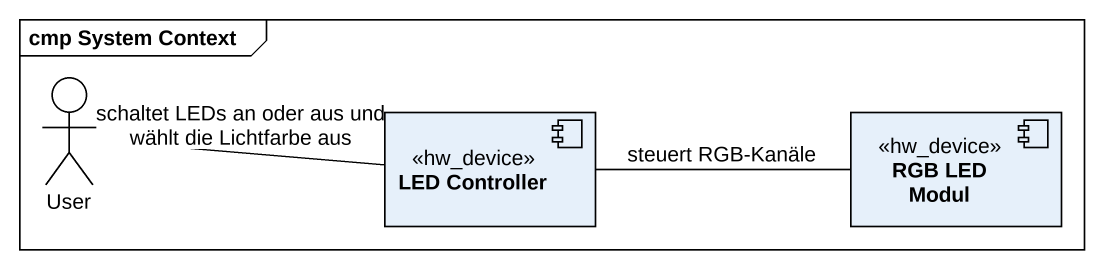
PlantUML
@startuml
mainframe cmp System Context
actor User
component "LED Controller" as LED_Controller <<hw_device>>
component "RGB LED Modul" as RGB_LED_Modul <<hw_device>>
User -right- LED_Controller : schaltet LEDs an oder aus und wählt die Lichtfarbe aus
LED_Controller -right- RGB_LED_Modul : steuert RGB-Kanäle
@enduml
